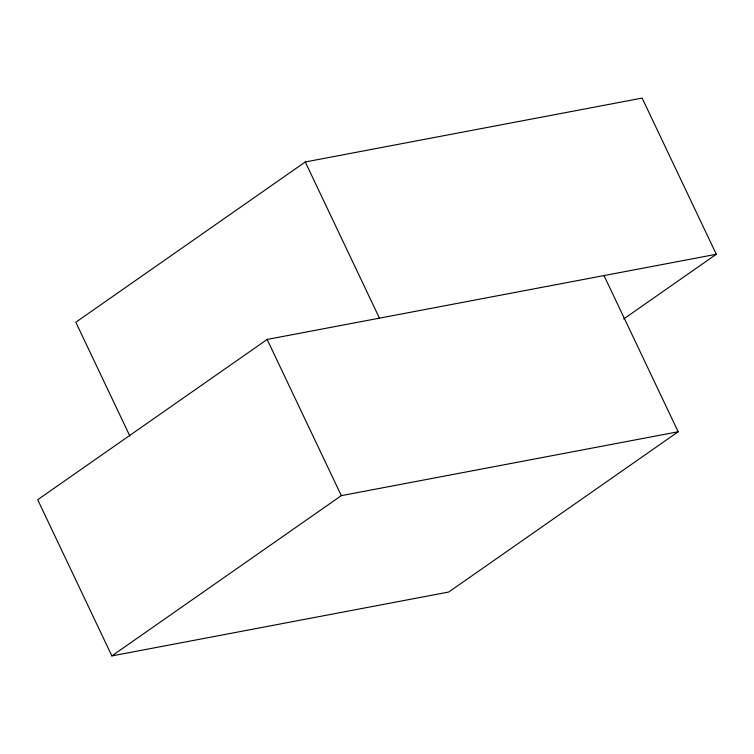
<?xml version="1.0" encoding="UTF-8"?>
<svg xmlns="http://www.w3.org/2000/svg" width="754" height="754" viewBox="0 0 754 754"><rect width="100%" height="100%" fill="white"/><g stroke="black" fill="none" stroke-linecap="round" stroke-linejoin="round"><path stroke-width="1.13" d="M623.746 318.923L716.3 254.277L642.135 98.086L305.276 161.969L75.824 322.231L129.801 435.925M716.3 254.277L267.152 339.451L37.7 499.723L111.865 655.914L448.724 592.031L678.176 431.769L604.011 275.578M111.865 655.914L341.317 495.642L678.176 431.769M305.276 161.969L379.441 318.16M267.152 339.451L341.317 495.642"/></g></svg>
